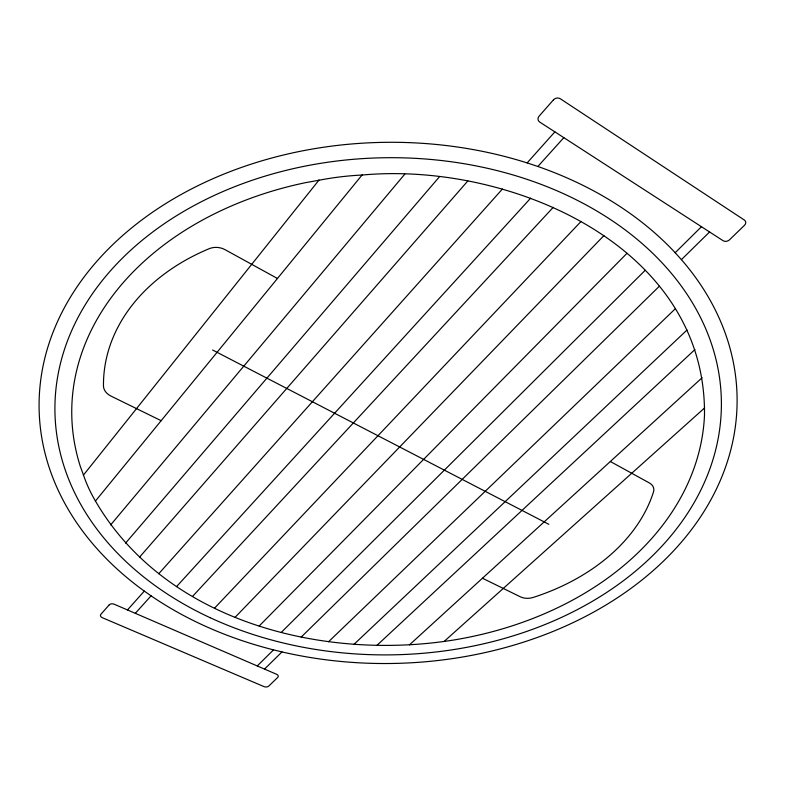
<?xml version="1.0" encoding="UTF-8"?>
<svg xmlns="http://www.w3.org/2000/svg" width="785" height="785" viewBox="0 0 785 785"><rect width="100%" height="100%" fill="white"/><g stroke="black" fill="none" stroke-linecap="round" stroke-linejoin="round"><path stroke-width="1.18" d="M83.367 475.18L318.995 180.079M95.348 501.154L362.179 174.878M110.636 524.939L404.825 174.103M125.561 543.132L439.531 176.664M139.455 557.262L467.84 180.933M158.737 573.747L502.439 188.999M127.474 609.945L144.312 591.105A349.04 260.6 -0.9 0 1 98.37 259.599A349.04 260.6 -0.9 0 1 527.128 162.907L537.862 166.479A349.04 260.6 -0.9 0 1 675.178 252.711L681.409 259.639A349.04 260.6 -0.9 0 1 665.209 559.42A349.04 260.6 -0.9 0 1 281.992 651.923L273.514 649.872A349.04 260.6 -0.9 0 1 151.063 595.844L144.312 591.105M527.128 162.907L554.877 131.87M135.314 613.33L151.063 595.844M537.862 166.479L563.826 137.66M176.596 586.572L530.66 198.154M192.511 596.443L553.229 207.348M214.58 608.12L581.077 221.419M235.166 617.236L603.871 235.647M259.197 625.988L626.989 253.31M281.236 632.445L645.182 270.315M257.245 665.945L273.514 649.872M675.178 252.711L701.466 226.718M264.516 669.085L281.992 651.923M681.409 259.639L709.581 231.968M301.185 637.096L659.341 286.24M328.522 641.767L675.394 308.691M353.888 644.426L687.022 330.014M376.78 645.505L694.921 349.56M409.417 644.897L702.114 377.732M444.094 641.482L704.655 407.896M161.151 420.691L111.009 396.101A14.601 10.813 10.2 0 1 103.463 386.014A210.164 159.021 2.3 0 1 209.252 248.668A15.504 12.482 8.7 0 1 225.04 249.669L277.448 278.479M482.451 578.231L520.396 596.836A12.737 8.537 -5 0 0 533.123 597.463A200.96 145.519 -3.5 0 0 653.503 491.91A13.63 9.538 -9.4 0 0 649.332 482.932L610.347 461.501M212.617 350.012L548.833 524.311M109.203 604.872L100.882 614.321A3.729 2.414 7.1 0 0 102.374 617.716L263.966 686.6A3.513 2.227 2.4 0 0 268.813 686.041L277.684 677.445A3.532 2.247 2.2 0 0 276.624 674.305L114.267 604.244A3.748 2.443 7 0 0 109.203 604.872M553.474 99.842L539.079 116.2A4.877 4.19 -14.1 0 0 539.776 122.097L723.073 240.701A4.681 3.64 -18.3 0 0 729.54 239.778L744.445 225.344A4.73 3.68 -19.3 0 0 744.347 220.035L560.353 98.792A4.926 4.249 -15.8 0 0 553.474 99.842M318.847 180.275L305.61 182.64A316.473 235.834 -0.9 0 0 80.404 466.683L83.475 475.043A223.136 163.829 2.6 0 0 95.446 501.036C165.498 621.553 322.399 660.754 452.592 640.197A316.473 235.834 -0.9 0 0 704.488 415.285C706.549 244.949 508.317 161.475 362.032 175.045A233.43 180.108 -0.4 0 0 318.847 180.275M210.125 617.687A333.272 248.59 -0.9 0 0 721.13 413.921A333.272 248.59 -0.9 0 0 233.184 187.291A333.272 248.59 -0.9 0 0 210.125 617.687"/></g></svg>
